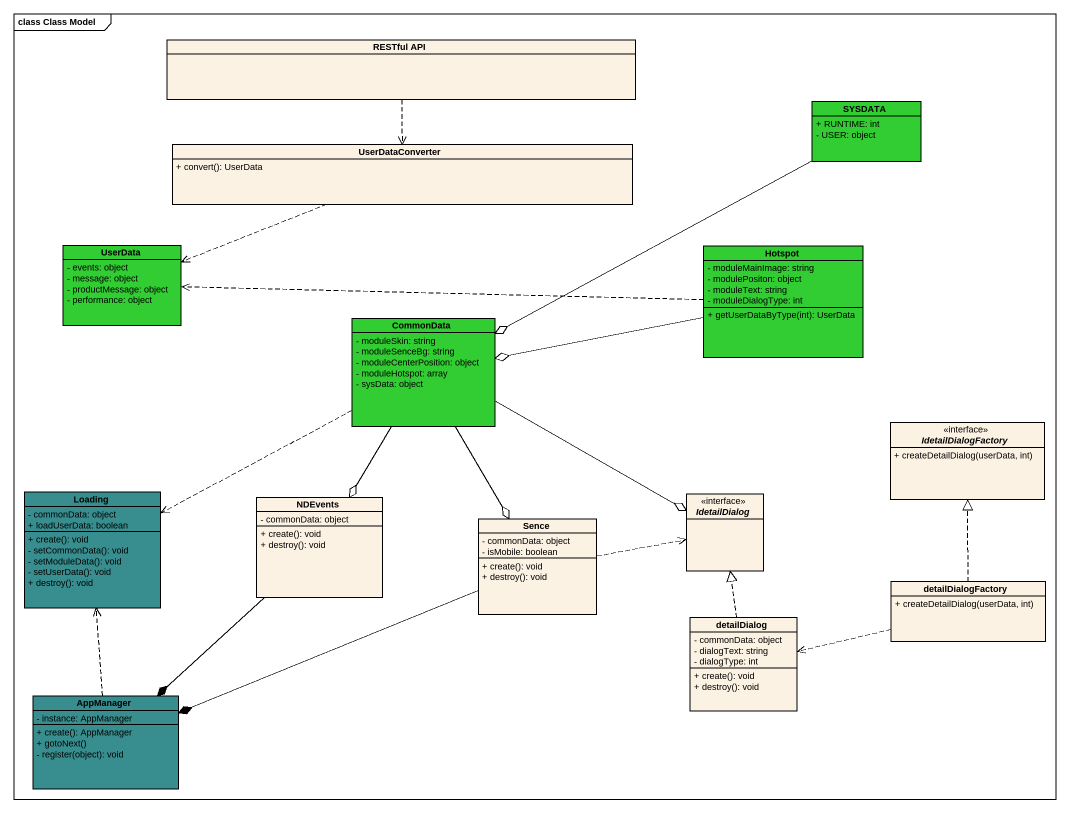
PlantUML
@startuml
mainframe class Class Model
hide circle
hide empty members
skinparam classAttributeIconSize 0
class "RESTful API" as RESTful_API
class SYSDATA #32CD32 {
  + RUNTIME: int
  - USER: object
}
class UserDataConverter {
  + convert(): UserData
}
class UserData #32CD32 {
  - events: object
  - message: object
  - productMessage: object
  - performance: object
}
class Hotspot #32CD32 {
  - moduleMainImage: string
  - modulePositon: object
  - moduleText: string
  - moduleDialogType: int
  + getUserDataByType(int): UserData
}
class CommonData #32CD32 {
  - moduleSkin: string
  - moduleSenceBg: string
  - moduleCenterPosition: object
  - moduleHotspot: array
  - sysData: object
}
interface IdetailDialogFactory {
  + createDetailDialog(userData, int)
}
class Loading #388E8E {
  - commonData: object
  + loadUserData: boolean
  + create(): void
  - setCommonData(): void
  - setModuleData(): void
  - setUserData(): void
  + destroy(): void
}
class NDEvents {
  - commonData: object
  + create(): void
  + destroy(): void
}
interface IdetailDialog
class Sence {
  - commonData: object
  - isMobile: boolean
  + create(): void
  + destroy(): void
}
class detailDialogFactory {
  + createDetailDialog(userData, int)
}
class detailDialog {
  - commonData: object
  - dialogText: string
  - dialogType: int
  + create(): void
  + destroy(): void
}
class AppManager #388E8E {
  - instance: AppManager
  + create(): AppManager
  + gotoNext()
  - register(object): void
}
RESTful_API ..> UserDataConverter
SYSDATA -left-o CommonData
UserDataConverter .left.> UserData
Hotspot .left.> UserData
Hotspot -left-o CommonData
CommonData .left.> Loading
CommonData --o NDEvents
CommonData -right-o IdetailDialog
CommonData --o Sence
NDEvents --* AppManager
Sence .right.> IdetailDialog
Sence -left-* AppManager
detailDialogFactory .up.|> IdetailDialogFactory
detailDialogFactory .left.> detailDialog
detailDialog .up.|> IdetailDialog
AppManager .up.> Loading
@enduml
